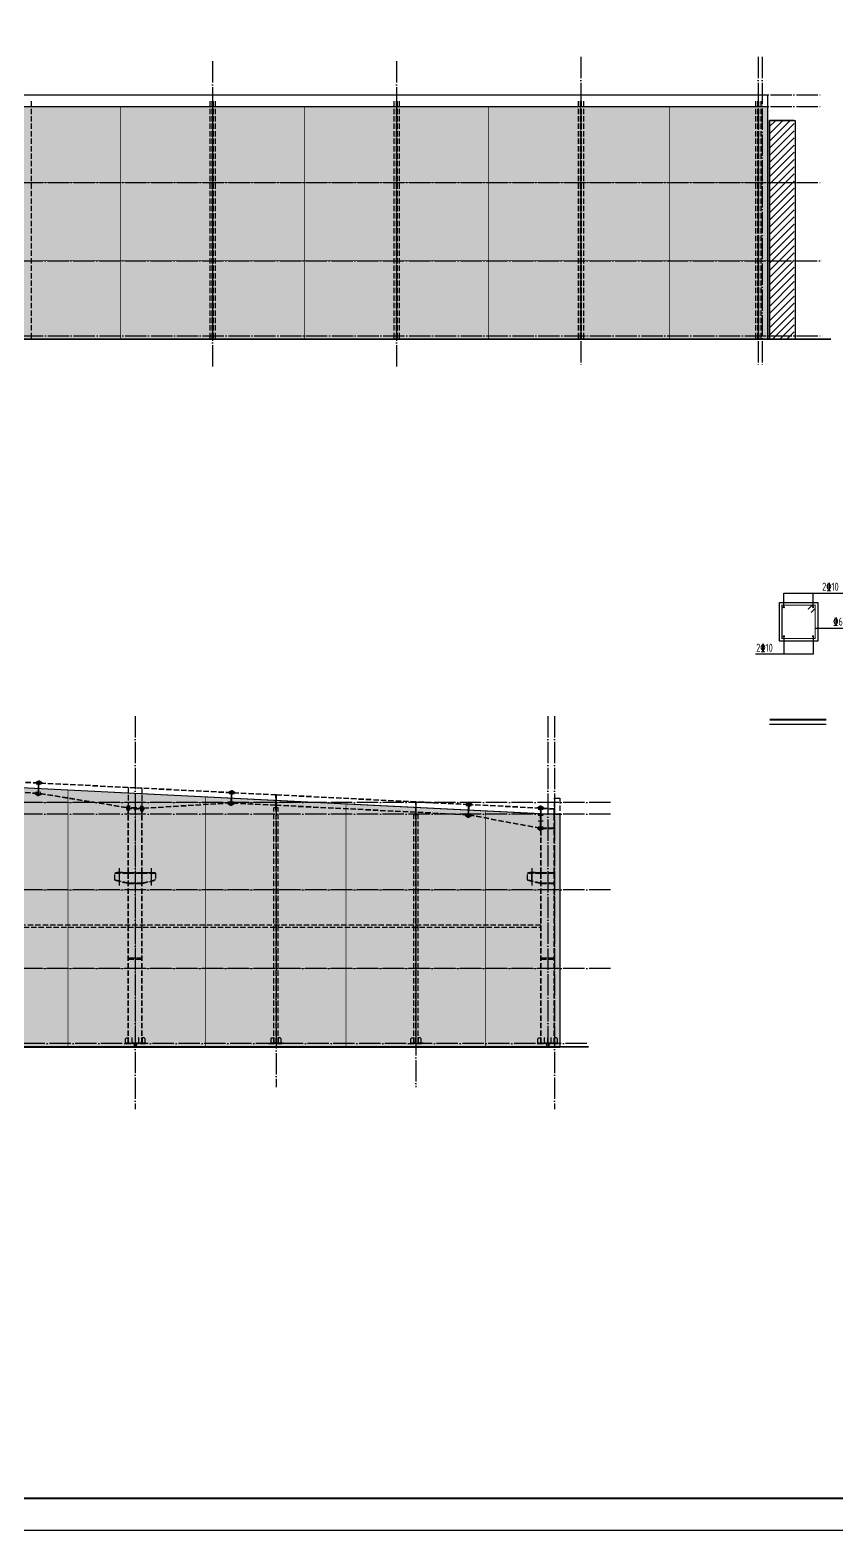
# Model space of a CAD drawing. Extents: x 447413 to 2975780, y -1432727 to 1301644.
# Drawn here: x 2718987 to 2756814, y -835904 to -765574 of the extents above; entities that cross this region are included whole.
import ezdxf

# ---------------------------------------------------------------- set-up
doc = ezdxf.new("R2010")
doc.units = 0
doc.header["$LTSCALE"] = 1000
doc.header["$MEASUREMENT"] = 0
doc.linetypes.add('DASH', pattern=[0.35, 0.25, -0.1])
doc.linetypes.add('DOTE', pattern=[2.42, 2, -0.2, 0.02, -0.2])
for name, color, linetype in [('114', 2, 'Continuous'), ('116', 1, 'Continuous'), ('DIM_SYMB', 3, 'Continuous'), ('DOTE', 1, 'Continuous'), ('GZ-标注', 60, 'Continuous'), ('GZ-框', 21, 'Continuous'), ('图框', 253, 'Continuous'), ('墙梁', 2, 'Continuous'), ('字符串标注', 253, 'Continuous'), ('柱子', 3, 'Continuous'), ('钢板标注', 253, 'Continuous')]:
    doc.layers.add(name, color=color, linetype=linetype)
for name, color, linetype, lineweight in [('DIM_ELEV', 3, 'Continuous', 0), ('柱平法箍筋', 14, 'Continuous', 35), ('柱平法纵筋', 14, 'Continuous', 25)]:
    doc.layers.add(name, color=color, linetype=linetype, lineweight=lineweight)
doc.styles.add('TEXT', font='tssdeng.shx', dxfattribs={"height": 3})
pattern_1 = [(45, (1458880.66, -1290326.2), (-168.379802, 168.379802), [])]

# ---------------------------------------------------------------- blocks, each defined once
blk = doc.blocks.new('A$C6B0021A6')
at = {"layer": '图框', "color": 2, "const_width": 40, "elevation": -84000}
blk.add_lwpolyline([(20, 84120), (118920, 84120), (118920, 20), (20, 20)], close=True, dxfattribs=at)
at = {"layer": '图框', "color": 153, "const_width": 58, "elevation": -84000}
blk.add_lwpolyline([(111420, 1020), (2520, 1020), (2520, 83120), (111420, 83120)], close=True, dxfattribs=at)
blk = doc.blocks.new('324444')
h = blk.add_hatch()
h.set_pattern_fill('ANSI31', color=256, scale=100)
h.set_pattern_definition([(45, (651.17, 0), (-112.2532, 112.2532), [])])
h.paths.add_polyline_path([(-608525, 7841), (-608599, 8261), (-608676, 8051), (-609113, 8051), (-609113, 7043), (-607913, 7043), (-607913, 8051), (-608451, 8051)])
h = blk.add_hatch()
h.set_pattern_fill('ANSI31', color=256, scale=100)
h.set_pattern_definition([(45, (-4264.65, -3000), (-112.2532, 112.2532), [])])
h.paths.add_polyline_path([(-612829, 5051), (-613367, 5051), (-613441, 4841), (-613515, 5261), (-613592, 5051), (-614029, 5051), (-614029, 4043), (-612829, 4043)])
at = {"layer": 'DIM_ELEV'}
for p, q in [((-619752, 3143), (-621018, 3143)), ((-620052, 2843), (-620352, 3143)), ((-619352, 2843), (-620352, 2843)), ((-620052, 2843), (-619752, 3143)), ((-614817, 2343), (-616083, 2343)), ((-615117, 2043), (-615417, 2343)), ((-614417, 2043), (-615417, 2043)), ((-615117, 2043), (-614817, 2343)), ((-609924, 2343), (-611190, 2343)), ((-610224, 2043), (-610524, 2343)), ((-609524, 2043), (-610524, 2043)), ((-610224, 2043), (-609924, 2343))]:
    blk.add_line(p, q, dxfattribs=at)
at = {"layer": 'DIM_SYMB', "const_width": 70}
for points in [[(-624850, -411), (-623076, -411)], [(-619338, -411), (-617632, -411)], [(-614653, -411), (-612247, -411)], [(-609887, -411), (-607181, -411)]]:
    blk.add_lwpolyline(points, dxfattribs=at)
at = {"layer": 'DIM_SYMB'}
for points in [[(-624850, -551), (-623076, -551)], [(-619338, -551), (-617632, -551)], [(-614653, -551), (-612247, -551)], [(-609887, -551), (-607181, -551)]]:
    blk.add_lwpolyline(points, dxfattribs=at)
at = {"layer": 'GZ-标注'}
blk.add_line((-608513, 2926), (-608513, 5968), dxfattribs=at)
for points in [[(-608973, 6903), (-608973, 7342), (-606710, 7342)], [(-608642, 6904), (-608642, 7342)], [(-608363, 6904), (-608363, 7342)], [(-608063, 6903), (-608063, 7342)], [(-608513, 5360), (-606626, 5360)], [(-613889, 3903), (-613889, 4342), (-612008, 4342)], [(-613557, 3904), (-613557, 4342)], [(-613278, 3904), (-613278, 4342)], [(-612978, 3903), (-612978, 4342)], [(-624402, 3103), (-624402, 3542), (-622521, 3542)], [(-623492, 3103), (-623492, 3542)], [(-618924, 2703), (-618924, 3142), (-617043, 3142)], [(-618014, 2703), (-618014, 3142)], [(-623422, 2443), (-621883, 2443)], [(-617944, 2443), (-616405, 2443)], [(-613429, 2360), (-611542, 2360)], [(-623492, 2191), (-623492, 1633), (-625294, 1633)], [(-624403, 2191), (-624403, 1633)], [(-618014, 2191), (-618014, 1633), (-619816, 1633)], [(-618925, 2191), (-618925, 1633)], [(-612978, 2191), (-612978, 1633), (-614781, 1633)], [(-613889, 2191), (-613889, 1633)], [(-613557, 2191), (-613557, 1633)], [(-613278, 2191), (-613278, 1633)], [(-608063, 2191), (-608063, 1633), (-609865, 1633)], [(-608974, 2191), (-608974, 1633)], [(-608642, 2191), (-608642, 1633)], [(-608363, 2191), (-608363, 1633)]]:
    blk.add_lwpolyline(points, dxfattribs=at)
at = {"layer": 'GZ-框'}
for p, q in [((-609113, 2043), (-609113, 8051)), ((-607913, 8051), (-607913, 2043)), ((-609113, 7043), (-607913, 7043)), ((-614029, 2043), (-614029, 5051)), ((-612829, 5051), (-612829, 2043)), ((-607913, 2043), (-609113, 2043))]:
    blk.add_line(p, q, dxfattribs=at)
for points in [[(-614029, 4043), (-612829, 4043), (-612829, 2043), (-614029, 2043)], [(-624542, 3243), (-623342, 3243), (-623342, 2043), (-624542, 2043)], [(-619064, 2843), (-617864, 2843), (-617864, 2043), (-619064, 2043)]]:
    blk.add_lwpolyline(points, close=True, dxfattribs=at)
at = {"layer": '柱平法箍筋'}
for points, const_width in [([(-609033, 6963), (-607993, 6963), (-607993, 2123), (-609033, 2123)], 35), ([(-608704, 6963), (-608302, 6963), (-608302, 2123), (-608704, 2123)], 35), ([(-609033, 5968), (-607993, 5968), (-607993, 2926), (-609033, 2926)], 35), ([(-609033, 4977), (-607993, 4977), (-607993, 3858), (-609033, 3858)], 35), ([(-607455, 4538), (-607039, 4538), (-607039, 2602), (-607455, 2602)], 14), ([(-613949, 3963), (-612909, 3963), (-612909, 2123), (-613949, 2123)], 35), ([(-607665, 4139), (-607249, 4139), (-607249, 2923), (-607665, 2923)], 14), ([(-607356, 3743), (-606940, 3743), (-606940, 3296), (-607356, 3296)], 14), ([(-624462, 3163), (-623422, 3163), (-623422, 2123), (-624462, 2123)], 35), ([(-618984, 2763), (-617944, 2763), (-617944, 2123), (-618984, 2123)], 35)]:
    blk.add_lwpolyline(points, close=True, dxfattribs=dict(at, const_width=const_width))
for points, const_width in [([(-608390, 6964), (-608520, 6834)], 35), ([(-608293, 6864), (-608423, 6734)], 35), ([(-608090, 6963), (-608220, 6833)], 35), ([(-607993, 6863), (-608123, 6733)], 35), ([(-608090, 5964), (-608220, 5833)], 35), ([(-607993, 5864), (-608123, 5733)], 35), ([(-608090, 4973), (-608220, 4843)], 35), ([(-607993, 4873), (-608123, 4742)], 35), ([(-607078, 4538), (-607130, 4485)], 14), ([(-607039, 4498), (-607091, 4445)], 14), ([(-613005, 3963), (-613136, 3833)], 35), ([(-612909, 3863), (-613039, 3733)], 35), ([(-607288, 4138), (-607340, 4086)], 14), ([(-607249, 4098), (-607301, 4046)], 14), ([(-606978, 3742), (-607031, 3689)], 14), ([(-606940, 3702), (-606992, 3649)], 14), ([(-623519, 3163), (-623649, 3033)], 35), ([(-623422, 3063), (-623552, 2933)], 35), ([(-618041, 2763), (-618171, 2633)], 35), ([(-617944, 2663), (-618074, 2533)], 35)]:
    blk.add_lwpolyline(points, dxfattribs=dict(at, const_width=const_width))
at = {"layer": '柱平法纵筋', "const_width": 35}
for points in [[(-608956, 6904, 1), (-608991, 6904, 1), (-608956, 6904, 1)], [(-608624, 6904, 1), (-608659, 6904, 1), (-608624, 6904, 1)], [(-608345, 6904, 1), (-608380, 6904, 1), (-608345, 6904, 1)], [(-608045, 6904, 1), (-608080, 6904, 1), (-608045, 6904, 1)], [(-608956, 5904, 1), (-608991, 5904, 1), (-608956, 5904, 1)], [(-608045, 5904, 1), (-608080, 5904, 1), (-608045, 5904, 1)], [(-608956, 4913, 1), (-608991, 4913, 1), (-608956, 4913, 1)], [(-608045, 4913, 1), (-608080, 4913, 1), (-608045, 4913, 1)], [(-613872, 3904, 1), (-613907, 3904, 1), (-613872, 3904, 1)], [(-613540, 3904, 1), (-613575, 3904, 1), (-613540, 3904, 1)], [(-613261, 3904, 1), (-613296, 3904, 1), (-613261, 3904, 1)], [(-612961, 3904, 1), (-612996, 3904, 1), (-612961, 3904, 1)], [(-608956, 3922, 1), (-608991, 3922, 1), (-608956, 3922, 1)], [(-608045, 3922, 1), (-608080, 3922, 1), (-608045, 3922, 1)], [(-624385, 3104, 1), (-624420, 3104, 1), (-624385, 3104, 1)], [(-623474, 3104, 1), (-623509, 3104, 1), (-623474, 3104, 1)], [(-608956, 2987, 1), (-608991, 2987, 1), (-608956, 2987, 1)], [(-608045, 2987, 1), (-608080, 2987, 1), (-608045, 2987, 1)], [(-618907, 2704, 1), (-618942, 2704, 1), (-618907, 2704, 1)], [(-617996, 2704, 1), (-618031, 2704, 1), (-617996, 2704, 1)], [(-624385, 2191, 1), (-624420, 2191, 1), (-624385, 2191, 1)], [(-623474, 2191, 1), (-623509, 2191, 1), (-623474, 2191, 1)], [(-618907, 2191, 1), (-618942, 2191, 1), (-618907, 2191, 1)], [(-617996, 2191, 1), (-618031, 2191, 1), (-617996, 2191, 1)], [(-613872, 2191, 1), (-613907, 2191, 1), (-613872, 2191, 1)], [(-613540, 2191, 1), (-613575, 2191, 1), (-613540, 2191, 1)], [(-613261, 2191, 1), (-613296, 2191, 1), (-613261, 2191, 1)], [(-612961, 2191, 1), (-612996, 2191, 1), (-612961, 2191, 1)], [(-608956, 2191, 1), (-608991, 2191, 1), (-608956, 2191, 1)], [(-608624, 2191, 1), (-608659, 2191, 1), (-608624, 2191, 1)], [(-608345, 2191, 1), (-608380, 2191, 1), (-608345, 2191, 1)], [(-608045, 2191, 1), (-608080, 2191, 1), (-608045, 2191, 1)]]:
    blk.add_lwpolyline(points, format="xyb", dxfattribs=at)
at = {"layer": 'GZ-标注', "style": 'TEXT', "width": 0.75}
for s, p in [('4%%13216', (-607395, 7416)), ('%%1328@100', (-607605, 5444)), ('4%%13214', (-612693, 4416)), ('2%%13210', (-623206, 3616)), ('2%%13210', (-617728, 3216)), ('%%1326@200', (-622861, 2527)), ('%%1326@200', (-617383, 2527)), ('%%1328@100', (-612521, 2444)), ('2%%13210', (-625266, 1710)), ('2%%13210', (-619788, 1710)), ('4%%13216', (-614752, 1710)), ('4%%13220', (-609837, 1710))]:
    blk.add_text(s, height=250, dxfattribs=at).set_placement(p)

msp = doc.modelspace()

# ---------------------------------------------------------------- hatches: boundary and pattern name
h = msp.add_hatch()
h.set_pattern_fill('AR-B816', color=8, scale=200)
h.set_pattern_definition([(0, (1458880.66, -1290326.2), (0, 242.6208), []), (90, (1458880.66, -1290326.2), (-242.6208, 242.6208), [242.6208, -242.6208])])
h.paths.add_polyline_path([(2701452.3, -769160.9), (2753551.9, -769160.9), (2753551.9, -780060.9), (2701452.3, -780060.9)])
h = msp.add_hatch()
h.set_pattern_fill('ANSI31', color=97, scale=150)
h.set_pattern_definition(pattern_1)
h.paths.add_polyline_path([(2753651.9, -769810.9), (2754808, -769810.9), (2754808, -780060.9), (2753651.9, -780060.9)])
h = msp.add_hatch()
h.set_pattern_fill('ANSI31', color=97, scale=150)
h.set_pattern_definition(pattern_1)
h.paths.add_polyline_path([(2753651.9, -769810.9), (2754808, -769810.9), (2754808, -780060.9), (2753651.9, -780060.9)])
h = msp.add_hatch()
h.set_pattern_fill('AR-B816', color=8, scale=200)
h.set_pattern_definition([(0, (1243010.5, -1182983.88), (0, 242.6208), []), (90, (1243010.5, -1182983.88), (-242.6208, 242.6208), [242.6208, -242.6208])])
h.paths.add_polyline_path([(2695800.4, -799926.6), (2743820.3, -802328.6), (2743820.3, -813242.8), (2647800.3, -813242.8), (2647800.3, -802327.6)])

# ---------------------------------------------------------------- linework, layer by layer
for p, q in [((2637752.7, -768610.9, 126000), (2753551.9, -768610.9, 126000)), ((2701452.3, -768610.9, 126000), (2753551.9, -768610.9, 126000)), ((2701452.3, -768610.9, 126000), (2753551.9, -768610.9, 126000)), ((2753551.9, -768610.9, 126000), (2753551.9, -780060.9, 126000)), ((2754808, -769810.9, 126000), (2753651.9, -769810.9, 126000)), ((2753651.9, -769810.9, 126000), (2753651.9, -780060.9, 126000))]:
    msp.add_line(p, q)
at = {"elevation": 126000}
for points in [[(2701452.3, -769160.9), (2753551.9, -769160.9), (2753551.9, -780060.9), (2701452.3, -780060.9)], [(2695800.4, -799926.6), (2743820.3, -802328.6), (2743820.3, -813242.8), (2647800.3, -813242.8), (2647800.3, -802327.6)]]:
    msp.add_lwpolyline(points, close=True, dxfattribs=at)
at = {"color": 97, "elevation": 126000}
msp.add_lwpolyline([(2753651.9, -769810.9), (2754855, -769810.9), (2754855, -780060.9), (2753651.9, -780060.9)], close=True, dxfattribs=at)
at = {"const_width": 80, "elevation": 126000}
for points in [[(2634555.4, -780060.9), (2756534.4, -780060.9)], [(2745176.5, -813216.3), (2646891.6, -813216.3)]]:
    msp.add_lwpolyline(points, dxfattribs=at)
at = {"layer": '114', "ltscale": 0.1}
for p, q in [((2719517.1, -800923.2, 126000), (2719277.4, -800911.3, 126000)), ((2719522.4, -800817.4, 126000), (2719282.7, -800805.4, 126000)), ((2719492.9, -801406.6, 126000), (2719253.2, -801394.7, 126000)), ((2719498.2, -801300.7, 126000), (2719258.5, -801288.7, 126000)), ((2728538.2, -801753, 126000), (2728298.5, -801741, 126000)), ((2728557.1, -801375.5, 126000), (2728317.4, -801363.5, 126000)), ((2728562.4, -801269.6, 126000), (2728322.7, -801257.6, 126000)), ((2723546.6, -802147.6, 126000), (2723555.5, -801907.8, 126000)), ((2723652.5, -802151.5, 126000), (2723661.4, -801911.7, 126000)), ((2723916.8, -802161.3, 126000), (2723925.7, -801921.5, 126000)), ((2724180.6, -802171.1, 126000), (2724189.5, -801931.3, 126000)), ((2724286.5, -802175, 126000), (2724295.4, -801935.2, 126000)), ((2728532.9, -801858.9, 126000), (2728293.2, -801846.9, 126000)), ((2739652.9, -802415.4, 126000), (2739413.2, -802403.4, 126000)), ((2739658.2, -802309.4, 126000), (2739418.5, -802297.4, 126000)), ((2739677.1, -801932.1, 126000), (2739437.4, -801920.1, 126000)), ((2739682.4, -801826.2, 126000), (2739442.7, -801814.2, 126000)), ((2743046.3, -801987.6, 126000), (2742806.3, -801987.6, 126000)), ((2743046.3, -802093.6, 126000), (2742806.3, -802093.6, 126000)), ((2743046.3, -802372.6, 126000), (2742806.3, -802372.6, 126000)), ((2743046.3, -802651.6, 126000), (2742806.3, -802651.6, 126000)), ((2743046.3, -802931.6, 126000), (2742806.3, -802931.6, 126000)), ((2743046.3, -803037.8, 126000), (2742806.3, -803037.8, 126000))]:
    msp.add_line(p, q, dxfattribs=at)
at = {"layer": '114', "color": 1, "lineweight": 18, "ltscale": 0.1}
for p, q in [((2719417.2, -800918.3, 126000), (2719377.3, -800916.3, 126000)), ((2719422.5, -800812.4, 126000), (2719382.6, -800810.4, 126000)), ((2719393.1, -801401.7, 126000), (2719353.1, -801399.7, 126000)), ((2719398.4, -801295.7, 126000), (2719358.4, -801293.7, 126000)), ((2728438.3, -801748, 126000), (2728398.3, -801746, 126000)), ((2728457.2, -801370.5, 126000), (2728417.2, -801368.5, 126000)), ((2728462.5, -801264.6, 126000), (2728422.5, -801262.6, 126000)), ((2723550.3, -802047.7, 126000), (2723551.8, -802007.7, 126000)), ((2723656.2, -802051.6, 126000), (2723657.7, -802011.6, 126000)), ((2723920.5, -802061.4, 126000), (2723922, -802021.4, 126000)), ((2724184.3, -802071.2, 126000), (2724185.8, -802031.2, 126000)), ((2724290.2, -802075.1, 126000), (2724291.7, -802035.1, 126000)), ((2728433, -801853.9, 126000), (2728393, -801851.9, 126000)), ((2739553, -802410.4, 126000), (2739513.1, -802408.4, 126000)), ((2739558.3, -802304.4, 126000), (2739518.4, -802302.4, 126000)), ((2739577.2, -801927.1, 126000), (2739537.3, -801925.1, 126000)), ((2739582.5, -801821.2, 126000), (2739542.6, -801819.2, 126000)), ((2742946.3, -801987.6, 126000), (2742906.3, -801987.6, 126000)), ((2742946.3, -802093.6, 126000), (2742906.3, -802093.6, 126000)), ((2742946.3, -802372.6, 126000), (2742906.3, -802372.6, 126000)), ((2742946.3, -802651.6, 126000), (2742906.3, -802651.6, 126000)), ((2742946.3, -802931.6, 126000), (2742906.3, -802931.6, 126000)), ((2742946.3, -803037.8, 126000), (2742906.3, -803037.8, 126000))]:
    msp.add_line(p, q, dxfattribs=at)
at = {"layer": '116', "ltscale": 0.1}
for p, q in [((2723870.3, -813066.3, 126000), (2723870.3, -813216.3, 126000)), ((2723970.3, -813216.3, 126000), (2723870.3, -813216.3, 126000)), ((2723878.8, -813066.3, 126000), (2723878.8, -813216.3, 126000)), ((2723961.8, -813066.3, 126000), (2723961.8, -813216.3, 126000)), ((2723970.3, -813066.3, 126000), (2723970.3, -813216.3, 126000)), ((2743205.3, -813066.3, 126000), (2743205.3, -813216.3, 126000)), ((2743305.3, -813216.3, 126000), (2743205.3, -813216.3, 126000)), ((2743213.8, -813066.3, 126000), (2743213.8, -813216.3, 126000)), ((2743296.8, -813066.3, 126000), (2743296.8, -813216.3, 126000)), ((2743305.3, -813066.3, 126000), (2743305.3, -813216.3, 126000))]:
    msp.add_line(p, q, dxfattribs=at)
at = {"layer": 'DOTE', "color": 8, "linetype": 'DOTE', "ltscale": 0.5}
for p, q in [((2727541.9, -767035.7, 126000), (2727541.9, -781340.6, 126000)), ((2736171.9, -767035.7, 126000), (2736171.9, -781340.6, 126000)), ((2744801.9, -766835.7, 126000), (2744801.9, -781340.6, 126000)), ((2753111.9, -766835.7, 126000), (2753111.9, -781340.6, 126000)), ((2753311.9, -766835.7, 126000), (2753311.9, -781340.6, 126000)), ((2723920.3, -797720.1, 126000), (2723920.3, -816144.2, 126000)), ((2743255.3, -797720.1, 126000), (2743255.3, -813066.3, 126000)), ((2743580.3, -797720.1, 126000), (2743580.3, -816144.2, 126000)), ((2730520.3, -801412.7, 126000), (2730520.3, -815102.4, 126000)), ((2737080.3, -801741, 126000), (2737080.3, -815102.4, 126000)), ((2745094.1, -813066.3, 126000), (2643926.1, -813066.3, 126000)), ((2745094.1, -813216.3, 126000), (2643926.1, -813216.3, 126000))]:
    msp.add_line(p, q, dxfattribs=at)
at = {"layer": 'DOTE'}
for p, q in [((2723170.3, -804840.2, 126000), (2723170.3, -805651.6, 126000)), ((2724670.3, -804840.2, 126000), (2724670.3, -805651.6, 126000)), ((2742505.3, -804840.2, 126000), (2742505.3, -805651.6, 126000))]:
    msp.add_line(p, q, dxfattribs=at)
at = {"layer": 'DOTE', "color": 8, "linetype": 'DOTE', "ltscale": 0.5, "elevation": 126000}
for points in [[(2635118.6, -768610.9), (2756104.5, -768610.9)], [(2635118.6, -769160.9), (2756104.5, -769160.9)], [(2635118.6, -772710.9), (2756104.5, -772710.9)], [(2701652.3, -776385.9), (2756104.5, -776385.9)], [(2635118.6, -779910.9), (2756104.5, -779910.9)], [(2746191.4, -801766.3), (2643970, -801766.3)], [(2746191.4, -802316.3), (2643970, -802316.3)], [(2746191.4, -805866.3), (2643970, -805866.3)], [(2746191.4, -809541.3), (2691657.8, -809541.3)]]:
    msp.add_lwpolyline(points, dxfattribs=at)
at = {"layer": '墙梁', "color": 2, "const_width": 30, "elevation": 126000}
for points in [[(2753551.9, -769160.9), (2637752.7, -769160.9)], [(2753551.9, -780060.9), (2753551.9, -769160.9)], [(2753551.9, -772710.9), (2637752.7, -772710.9)], [(2753551.9, -776385.9), (2701652.3, -776385.9)], [(2743820.3, -802328.6), (2695800.4, -799926.6)], [(2659021.2, -801766.3), (2732579.6, -801766.3)], [(2647800.3, -805866.3), (2743820.3, -805866.3)], [(2647800.3, -809541.3), (2743820.3, -809541.3)]]:
    msp.add_lwpolyline(points, dxfattribs=at)
at = {"layer": '墙梁', "color": 3, "const_width": 30, "elevation": 126000}
for points in [[(2723226.9, -780060.9), (2723226.9, -769160.9)], [(2727541.9, -780103.2), (2727541.9, -769203.2)], [(2731856.9, -780060.9), (2731856.9, -769160.9)], [(2736171.9, -780060.9), (2736171.9, -769160.9)], [(2740486.9, -780060.9), (2740486.9, -769160.9)], [(2744801.9, -780103.2), (2744801.9, -769203.2)], [(2748956.9, -780060.9), (2748956.9, -769160.9)], [(2720770.3, -813216.3), (2720770.3, -801175.6)], [(2723920.3, -813216.3), (2723920.3, -801333.2)], [(2727220.3, -813216.3), (2727220.3, -801498.3)], [(2730520.3, -813216.3), (2730520.3, -801663.3)], [(2733800.3, -813216.3), (2733800.3, -801827.4)], [(2737080.3, -813216.3), (2737080.3, -801991.5)], [(2740330.3, -813216.3), (2740330.3, -802154)], [(2743820.3, -813216.3), (2743820.3, -802316.3)]]:
    msp.add_lwpolyline(points, dxfattribs=at)
at = {"layer": '字符串标注', "const_width": 0.1, "elevation": 126000}
msp.add_lwpolyline([(2743255.2, -807633.2, -1), (2743255.3, -807633.2, -1)], format="xyb", close=True, dxfattribs=at)
at = {"layer": '柱子', "color": 254, "linetype": 'DASH'}
for p, q in [((2719036.9, -768910.9, 126000), (2719036.9, -780060.9, 126000)), ((2727416.9, -768910.9, 126000), (2727416.9, -780060.9, 126000)), ((2727516.9, -768910.9, 126000), (2727516.9, -780060.9, 126000)), ((2727566.9, -768910.9, 126000), (2727566.9, -780060.9, 126000)), ((2727666.9, -768910.9, 126000), (2727666.9, -780060.9, 126000)), ((2736046.9, -768910.9, 126000), (2736046.9, -780060.9, 126000)), ((2736146.9, -768910.9, 126000), (2736146.9, -780060.9, 126000)), ((2736196.9, -768910.9, 126000), (2736196.9, -780060.9, 126000)), ((2736296.9, -768910.9, 126000), (2736296.9, -780060.9, 126000)), ((2744676.9, -768910.9, 126000), (2744676.9, -780060.9, 126000)), ((2744776.9, -768910.9, 126000), (2744776.9, -780060.9, 126000)), ((2744826.9, -768910.9, 126000), (2744826.9, -780060.9, 126000)), ((2744926.9, -768910.9, 126000), (2744926.9, -780060.9, 126000)), ((2752986.9, -768910.9, 126000), (2752986.9, -780060.9, 126000)), ((2753086.9, -768910.9, 126000), (2753086.9, -780060.9, 126000)), ((2753136.9, -768910.9, 126000), (2753136.9, -780060.9, 126000)), ((2753236.9, -768910.9, 126000), (2753236.9, -780060.9, 126000)), ((2719379.5, -800871.3, 126000), (2717619.5, -800783.3, 126000)), ((2719380.3, -800855.3, 126000), (2717620.3, -800767.3, 126000)), ((2719384.8, -800765.4, 126000), (2719245.5, -800848.6, 126000)), ((2719245.5, -800848.6, 126000), (2719360.4, -800854.3, 126000)), ((2719384.8, -800765.4, 126000), (2719350.9, -801444.6, 126000)), ((2719360.4, -800854.3, 126000), (2719381.3, -800835.4, 126000)), ((2719404.8, -800766.4, 126000), (2719370.8, -801445.6, 126000)), ((2719370.8, -801445.6, 126000), (2719404.8, -800766.4, 126000)), ((2719381.3, -800835.4, 126000), (2719384.8, -800765.4, 126000)), ((2719404.8, -800766.4, 126000), (2719384.8, -800765.4, 126000)), ((2719390.8, -801446.6, 126000), (2719424.8, -800767.4, 126000)), ((2719424.8, -800767.4, 126000), (2719404.8, -800766.4, 126000)), ((2723919.5, -801098.3, 126000), (2719419.5, -800873.3, 126000)), ((2723920.3, -801082.3, 126000), (2719420.3, -800857.3, 126000)), ((2719424.8, -800767.4, 126000), (2719421.3, -800837.4, 126000)), ((2719421.3, -800837.4, 126000), (2719440.3, -800858.3, 126000)), ((2719555.1, -800864.1, 126000), (2719424.8, -800767.4, 126000)), ((2719440.3, -800858.3, 126000), (2719555.1, -800864.1, 126000)), ((2719355.4, -801354.7, 126000), (2717595.3, -801266.7, 126000)), ((2719356.2, -801338.7, 126000), (2717596.1, -801250.7, 126000)), ((2719220.5, -801348, 126000), (2719350.9, -801444.6, 126000)), ((2719335.4, -801353.7, 126000), (2719220.5, -801348, 126000)), ((2719354.4, -801374.7, 126000), (2719335.4, -801353.7, 126000)), ((2719350.9, -801444.6, 126000), (2719354.4, -801374.7, 126000)), ((2719350.9, -801444.6, 126000), (2719370.8, -801445.6, 126000)), ((2719370.8, -801445.6, 126000), (2719390.8, -801446.6, 126000)), ((2719394.3, -801376.7, 126000), (2719390.8, -801446.6, 126000)), ((2719390.8, -801446.6, 126000), (2719528.6, -801378.3, 126000)), ((2719415, -801359.9, 126000), (2719394.3, -801376.7, 126000)), ((2723506.1, -802022.1, 126000), (2719395.3, -801356.7, 126000)), ((2723506.7, -802006, 126000), (2719396.1, -801340.6, 126000)), ((2719528.6, -801378.3, 126000), (2719415, -801359.9, 126000)), ((2723611.3, -801082.9, 126000), (2723595.3, -801082.1, 126000)), ((2723595.3, -801082.1, 126000), (2723595.3, -802009.3, 126000)), ((2723611.3, -802009.9, 126000), (2723611.3, -801082.9, 126000)), ((2728419.5, -801323.5, 126000), (2723919.5, -801098.3, 126000)), ((2728420.3, -801307.6, 126000), (2723920.3, -801082.3, 126000)), ((2724245.3, -801114.6, 126000), (2724229.3, -801113.8, 126000)), ((2724229.3, -801113.8, 126000), (2724229.3, -802032.8, 126000)), ((2724245.3, -802033.4, 126000), (2724245.3, -801114.6, 126000)), ((2728424.8, -801217.7, 126000), (2728285.4, -801300.8, 126000)), ((2728285.4, -801300.8, 126000), (2728400.3, -801306.6, 126000)), ((2728424.8, -801217.7, 126000), (2728390.8, -801896.8, 126000)), ((2728400.3, -801306.6, 126000), (2728421.3, -801287.6, 126000)), ((2728444.8, -801218.7, 126000), (2728410.8, -801897.8, 126000)), ((2728410.8, -801897.8, 126000), (2728444.8, -801218.7, 126000)), ((2728421.3, -801287.6, 126000), (2728424.8, -801217.7, 126000)), ((2728444.8, -801218.7, 126000), (2728424.8, -801217.7, 126000)), ((2728430.7, -801898.8, 126000), (2728464.7, -801219.7, 126000)), ((2728464.7, -801219.7, 126000), (2728444.8, -801218.7, 126000)), ((2730519.5, -801428.6, 126000), (2728459.4, -801325.5, 126000)), ((2730520.3, -801412.7, 126000), (2728460.2, -801309.6, 126000)), ((2728464.7, -801219.7, 126000), (2728461.2, -801289.6, 126000)), ((2728461.2, -801289.6, 126000), (2728480.2, -801310.6, 126000)), ((2728595.1, -801316.3, 126000), (2728464.7, -801219.7, 126000)), ((2728480.2, -801310.6, 126000), (2728595.1, -801316.3, 126000)), ((2730516.3, -801428.5, 126000), (2730506.3, -801428, 126000)), ((2730506.3, -801428, 126000), (2730506.3, -801896.6, 126000)), ((2730516.3, -801897.1, 126000), (2730516.3, -801428.5, 126000)), ((2737079.5, -801757, 126000), (2730519.5, -801428.6, 126000)), ((2737080.3, -801741, 126000), (2730520.3, -801412.7, 126000)), ((2737076.3, -801756.8, 126000), (2737066.3, -801756.3, 126000)), ((2737066.3, -801756.3, 126000), (2737066.3, -802224.9, 126000)), ((2737076.3, -802225.4, 126000), (2737076.3, -801756.8, 126000)), ((2739539.5, -801880.1, 126000), (2737079.5, -801757, 126000)), ((2739540.3, -801864.1, 126000), (2737080.3, -801741, 126000)), ((2723505.9, -802026, 126000), (2723505.2, -802046, 126000)), ((2723505.2, -802046, 126000), (2724335.1, -802076.8, 126000)), ((2723506.7, -802006, 126000), (2723505.9, -802026, 126000)), ((2723505.9, -802026, 126000), (2724335.8, -802056.8, 126000)), ((2724335.8, -802056.8, 126000), (2723505.9, -802026, 126000)), ((2724336.6, -802036.8, 126000), (2723506.7, -802006, 126000)), ((2723510.3, -802046.2, 126000), (2723595.3, -802179.3, 126000)), ((2723575.3, -802048.6, 126000), (2723510.3, -802046.2, 126000)), ((2723595.3, -802069.3, 126000), (2723575.3, -802048.6, 126000)), ((2723595.3, -802009.3, 126000), (2723611.3, -802009.9, 126000)), ((2723595.3, -805066.3, 126000), (2723595.3, -802049.3, 126000)), ((2723611.3, -802049.9, 126000), (2723595.3, -802049.3, 126000)), ((2723595.3, -802179.3, 126000), (2723595.3, -802069.3, 126000)), ((2723611.3, -805066.3, 126000), (2723611.3, -802049.9, 126000)), ((2724229.3, -802032.8, 126000), (2724245.3, -802033.4, 126000)), ((2724229.3, -805066.3, 126000), (2724229.3, -802072.8, 126000)), ((2724245.3, -802073.4, 126000), (2724229.3, -802072.8, 126000)), ((2724245.3, -805066.3, 126000), (2724245.3, -802073.4, 126000)), ((2724265.3, -802074.2, 126000), (2724245.3, -802093.4, 126000)), ((2724245.3, -802203.4, 126000), (2724330.2, -802076.6, 126000)), ((2724245.3, -802093.4, 126000), (2724245.3, -802203.4, 126000)), ((2724330.2, -802076.6, 126000), (2724265.3, -802074.2, 126000)), ((2724335.1, -802076.8, 126000), (2724335.8, -802056.8, 126000)), ((2724335.8, -802056.8, 126000), (2724336.6, -802036.8, 126000)), ((2728395.3, -801806.9, 126000), (2724336, -802052.9, 126000)), ((2728396.1, -801790.9, 126000), (2724336.6, -802036.8, 126000)), ((2728375.3, -801808.1, 126000), (2728260.5, -801815.1, 126000)), ((2728260.5, -801815.1, 126000), (2728390.8, -801896.8, 126000)), ((2728394.3, -801826.9, 126000), (2728375.3, -801808.1, 126000)), ((2728390.8, -801896.8, 126000), (2728394.3, -801826.9, 126000)), ((2728390.8, -801896.8, 126000), (2728410.8, -801897.8, 126000)), ((2728410.8, -801897.8, 126000), (2728430.7, -801898.8, 126000)), ((2728430.7, -801898.8, 126000), (2728570.1, -801815.7, 126000)), ((2728434.2, -801828.9, 126000), (2728430.7, -801898.8, 126000)), ((2728455.2, -801809.9, 126000), (2728434.2, -801828.9, 126000)), ((2730495.3, -801912, 126000), (2728435.2, -801808.9, 126000)), ((2730496.1, -801896.1, 126000), (2728436, -801793, 126000)), ((2728570.1, -801815.7, 126000), (2728455.2, -801809.9, 126000)), ((2730420.3, -813046.3, 126000), (2730420.3, -802013.3, 126000)), ((2730519.8, -802013.3, 126000), (2730420.3, -802013.3, 126000)), ((2730620.3, -802013.3, 126000), (2730420.3, -802013.3, 126000)), ((2737055.3, -802240.4, 126000), (2730495.3, -801912, 126000)), ((2737056.1, -802224.4, 126000), (2730496.1, -801896.1, 126000)), ((2730506.3, -801896.6, 126000), (2730516.3, -801897.1, 126000)), ((2730516.3, -801913.1, 126000), (2730506.3, -801912.6, 126000)), ((2730506.3, -801912.6, 126000), (2730506.3, -802123.3, 126000)), ((2730506.3, -802123.3, 126000), (2730516.3, -802123.3, 126000)), ((2730516.3, -802123.3, 126000), (2730516.3, -801913.1, 126000)), ((2730519.8, -813046.3, 126000), (2730519.8, -802013.3, 126000)), ((2730520.8, -813046.3, 126000), (2730520.8, -802013.3, 126000)), ((2730620.3, -802013.3, 126000), (2730520.8, -802013.3, 126000)), ((2730620.3, -813046.3, 126000), (2730620.3, -802013.3, 126000)), ((2736980.3, -813046.3, 126000), (2736980.3, -802341.6, 126000)), ((2737079.8, -802341.6, 126000), (2736980.3, -802341.6, 126000)), ((2737180.3, -802341.6, 126000), (2736980.3, -802341.6, 126000)), ((2739515.3, -802363.5, 126000), (2737055.3, -802240.4, 126000)), ((2739516.1, -802347.5, 126000), (2737056.1, -802224.4, 126000)), ((2737066.3, -802224.9, 126000), (2737076.3, -802225.4, 126000)), ((2737076.3, -802241.4, 126000), (2737066.3, -802240.9, 126000)), ((2737066.3, -802240.9, 126000), (2737066.3, -802456.6, 126000)), ((2737066.3, -802456.6, 126000), (2737076.3, -802456.6, 126000)), ((2737076.3, -802456.6, 126000), (2737076.3, -802241.4, 126000)), ((2737079.8, -813046.3, 126000), (2737079.8, -802341.6, 126000)), ((2737080.8, -813046.3, 126000), (2737080.8, -802341.6, 126000)), ((2737180.3, -802341.6, 126000), (2737080.8, -802341.6, 126000)), ((2737180.3, -813046.3, 126000), (2737180.3, -802341.6, 126000)), ((2739380.5, -802356.8, 126000), (2739510.8, -802453.4, 126000)), ((2739495.4, -802362.5, 126000), (2739380.5, -802356.8, 126000)), ((2739544.8, -801774.2, 126000), (2739405.5, -801857.4, 126000)), ((2739405.5, -801857.4, 126000), (2739520.4, -801863.1, 126000)), ((2739514.3, -802383.5, 126000), (2739495.4, -802362.5, 126000)), ((2739544.8, -801774.2, 126000), (2739510.8, -802454.4, 126000)), ((2739510.8, -802453.4, 126000), (2739514.3, -802383.5, 126000)), ((2739510.8, -802454.4, 126000), (2739530.8, -802455.4, 126000)), ((2739520.4, -801863.1, 126000), (2739541.3, -801844.2, 126000)), ((2739564.8, -801775.2, 126000), (2739530.8, -802455.4, 126000)), ((2739530.8, -802455.4, 126000), (2739564.8, -801775.2, 126000)), ((2739530.8, -802455.4, 126000), (2739550.7, -802456.4, 126000)), ((2739541.3, -801844.2, 126000), (2739544.8, -801774.2, 126000)), ((2739564.8, -801775.2, 126000), (2739544.8, -801774.2, 126000)), ((2739550.7, -802456.4, 126000), (2739584.8, -801776.2, 126000)), ((2739554.3, -802385.5, 126000), (2739550.8, -802455.4, 126000)), ((2739550.8, -802455.4, 126000), (2739688, -802390.3, 126000)), ((2739574.9, -802369.2, 126000), (2739554.3, -802385.5, 126000)), ((2742906.3, -802992.8, 126000), (2739555.3, -802365.5, 126000)), ((2742906.3, -802976.6, 126000), (2739556.1, -802349.4, 126000)), ((2739584.8, -801776.2, 126000), (2739564.8, -801775.2, 126000)), ((2739688, -802390.3, 126000), (2739574.9, -802369.2, 126000)), ((2742906.3, -802048.6, 126000), (2739579.5, -801882.1, 126000)), ((2742906.3, -802032.6, 126000), (2739580.3, -801866.1, 126000)), ((2739584.8, -801776.2, 126000), (2739581.3, -801846.2, 126000)), ((2739581.3, -801846.2, 126000), (2739600.3, -801867.1, 126000)), ((2739715.1, -801872.9, 126000), (2739584.8, -801776.2, 126000)), ((2739600.3, -801867.1, 126000), (2739715.1, -801872.9, 126000)), ((2742906.3, -801947.6, 126000), (2742776.4, -802026.1, 126000)), ((2742776.4, -802026.1, 126000), (2742886.3, -802031.6, 126000)), ((2742886.3, -802031.6, 126000), (2742906.3, -802012.6, 126000)), ((2742926.3, -801942.8, 126000), (2742906.3, -801942.8, 126000)), ((2742906.3, -801942.8, 126000), (2742906.3, -803082.8, 126000)), ((2742906.3, -802012.6, 126000), (2742906.3, -801947.6, 126000)), ((2742946.3, -801942.8, 126000), (2742926.3, -801942.8, 126000)), ((2742926.3, -801942.8, 126000), (2742926.3, -803082.8, 126000)), ((2742926.3, -803082.8, 126000), (2742926.3, -801942.8, 126000)), ((2742946.3, -803082.8, 126000), (2742946.3, -801942.8, 126000)), ((2743076.1, -802041.1, 126000), (2742946.3, -801949.6, 126000)), ((2742946.3, -801949.6, 126000), (2742946.3, -802014.6, 126000)), ((2742946.3, -802014.6, 126000), (2742966.3, -802035.6, 126000)), ((2743580.3, -802066.3, 126000), (2742946.3, -802034.6, 126000)), ((2742946.3, -802034.6, 126000), (2742946.3, -802050.6, 126000)), ((2742946.3, -802050.6, 126000), (2743580.3, -802082.4, 126000)), ((2742966.3, -802035.6, 126000), (2743076.1, -802041.1, 126000)), ((2743564.3, -805066.3, 126000), (2743564.3, -802081.6, 126000)), ((2743580.3, -802082.4, 126000), (2743564.3, -802081.6, 126000)), ((2743580.3, -802082.4, 126000), (2743580.3, -802066.3, 126000)), ((2743580.3, -805066.3, 126000), (2743580.3, -802082.4, 126000)), ((2742778.5, -802968.9, 126000), (2742906.3, -803077.8, 126000)), ((2742886.6, -802989.2, 126000), (2742778.5, -802968.9, 126000)), ((2742906.3, -803012.8, 126000), (2742886.6, -802989.2, 126000)), ((2742906.3, -803077.8, 126000), (2742906.3, -803012.8, 126000)), ((2742906.3, -803082.8, 126000), (2742926.3, -803082.8, 126000)), ((2742926.3, -803082.8, 126000), (2742946.3, -803082.8, 126000)), ((2742930.3, -805066.3, 126000), (2742930.3, -803082.8, 126000)), ((2742946.3, -803082.8, 126000), (2742930.3, -803082.8, 126000)), ((2743564.3, -802976.7, 126000), (2742946.3, -802976.7, 126000)), ((2742946.3, -802976.7, 126000), (2742946.3, -802992.7, 126000)), ((2742946.3, -802992.7, 126000), (2743564.3, -802992.7, 126000)), ((2742946.3, -805066.3, 126000), (2742946.3, -803082.8, 126000)), ((2743564.3, -802992.7, 126000), (2743564.3, -802976.7, 126000)), ((2723595.3, -805066.3, 126000), (2722970.3, -805066.3, 126000)), ((2722970.3, -805066.3, 126000), (2722970.3, -805082.3, 126000)), ((2722970.3, -805400.3, 126000), (2722970.3, -805082.3, 126000)), ((2722970.3, -805082.3, 126000), (2723595.3, -805082.3, 126000)), ((2722970.3, -805082.3, 126000), (2723595.3, -805082.3, 126000)), ((2723325.3, -805050.3, 126000), (2723015.3, -805050.3, 126000)), ((2723015.3, -805050.3, 126000), (2723015.3, -805066.3, 126000)), ((2723015.3, -805066.3, 126000), (2723325.3, -805066.3, 126000)), ((2723175.8, -805082.3, 126000), (2723164.8, -805082.3, 126000)), ((2723164.8, -805082.3, 126000), (2723164.8, -805447, 126000)), ((2723175.8, -805449.7, 126000), (2723175.8, -805082.3, 126000)), ((2723325.3, -805066.3, 126000), (2723325.3, -805050.3, 126000)), ((2723595.3, -813046.3, 126000), (2723595.3, -805066.3, 126000)), ((2723611.3, -805066.3, 126000), (2723595.3, -805066.3, 126000)), ((2723595.3, -805082.3, 126000), (2723595.3, -805066.3, 126000)), ((2723595.3, -805082.3, 126000), (2723595.3, -805550.3, 126000)), ((2723611.3, -813046.3, 126000), (2723611.3, -805066.3, 126000)), ((2724229.3, -805066.3, 126000), (2723611.3, -805066.3, 126000)), ((2724229.3, -805066.3, 126000), (2723611.3, -805066.3, 126000)), ((2723611.3, -805066.3, 126000), (2723611.3, -805077.3, 126000)), ((2723611.3, -805077.3, 126000), (2724229.3, -805077.3, 126000)), ((2724229.3, -813046.3, 126000), (2724229.3, -805066.3, 126000)), ((2724245.3, -805066.3, 126000), (2724229.3, -805066.3, 126000)), ((2724229.3, -805077.3, 126000), (2724229.3, -805066.3, 126000)), ((2724245.3, -813046.3, 126000), (2724245.3, -805066.3, 126000)), ((2724870.3, -805066.3, 126000), (2724245.3, -805066.3, 126000)), ((2724245.3, -805066.3, 126000), (2724245.3, -805082.3, 126000)), ((2724245.3, -805550.3, 126000), (2724245.3, -805082.3, 126000)), ((2724245.3, -805082.3, 126000), (2724870.3, -805082.3, 126000)), ((2724245.3, -805082.3, 126000), (2724870.3, -805082.3, 126000)), ((2724515.3, -805050.3, 126000), (2724825.3, -805050.3, 126000)), ((2724515.3, -805066.3, 126000), (2724515.3, -805050.3, 126000)), ((2724825.3, -805066.3, 126000), (2724515.3, -805066.3, 126000)), ((2724675.8, -805082.3, 126000), (2724664.8, -805082.3, 126000)), ((2724664.8, -805082.3, 126000), (2724664.8, -805449.7, 126000)), ((2724675.8, -805447, 126000), (2724675.8, -805082.3, 126000)), ((2724825.3, -805050.3, 126000), (2724825.3, -805066.3, 126000)), ((2724870.3, -805082.3, 126000), (2724870.3, -805066.3, 126000)), ((2724870.3, -805082.3, 126000), (2724870.3, -805400.3, 126000)), ((2742930.3, -805066.3, 126000), (2742305.3, -805066.3, 126000)), ((2742305.3, -805066.3, 126000), (2742305.3, -805082.3, 126000)), ((2742305.3, -805400.3, 126000), (2742305.3, -805082.3, 126000)), ((2742305.3, -805082.3, 126000), (2742930.3, -805082.3, 126000)), ((2742305.3, -805082.3, 126000), (2742930.3, -805082.3, 126000)), ((2742660.3, -805050.3, 126000), (2742350.3, -805050.3, 126000)), ((2742350.3, -805050.3, 126000), (2742350.3, -805066.3, 126000)), ((2742350.3, -805066.3, 126000), (2742660.3, -805066.3, 126000)), ((2742510.8, -805082.3, 126000), (2742499.8, -805082.3, 126000)), ((2742499.8, -805082.3, 126000), (2742499.8, -805447, 126000)), ((2742510.8, -805449.7, 126000), (2742510.8, -805082.3, 126000)), ((2742660.3, -805066.3, 126000), (2742660.3, -805050.3, 126000)), ((2742930.3, -813046.3, 126000), (2742930.3, -805066.3, 126000)), ((2742946.3, -805066.3, 126000), (2742930.3, -805066.3, 126000)), ((2742930.3, -805082.3, 126000), (2742930.3, -805066.3, 126000)), ((2742930.3, -805082.3, 126000), (2742930.3, -805550.3, 126000)), ((2742946.3, -813046.3, 126000), (2742946.3, -805066.3, 126000)), ((2743564.3, -805066.3, 126000), (2742946.3, -805066.3, 126000)), ((2743564.3, -805066.3, 126000), (2742946.3, -805066.3, 126000)), ((2742946.3, -805066.3, 126000), (2742946.3, -805077.3, 126000)), ((2742946.3, -805077.3, 126000), (2743564.3, -805077.3, 126000)), ((2743564.3, -813046.3, 126000), (2743564.3, -805066.3, 126000)), ((2743580.3, -805066.3, 126000), (2743564.3, -805066.3, 126000)), ((2743564.3, -805077.3, 126000), (2743564.3, -805066.3, 126000)), ((2743580.3, -813046.3, 126000), (2743580.3, -805066.3, 126000)), ((2723595.3, -805550.3, 126000), (2722970.3, -805400.3, 126000)), ((2723595.3, -805550.3, 126000), (2722970.3, -805400.3, 126000)), ((2722970.3, -805400.3, 126000), (2722970.3, -805416.3, 126000)), ((2722970.3, -805416.3, 126000), (2723595.3, -805566.3, 126000)), ((2723595.3, -805566.3, 126000), (2723595.3, -805550.3, 126000)), ((2724229.3, -805555.3, 126000), (2723611.3, -805555.3, 126000)), ((2723611.3, -805555.3, 126000), (2723611.3, -805566.3, 126000)), ((2723611.3, -805566.3, 126000), (2724229.3, -805566.3, 126000)), ((2724229.3, -805566.3, 126000), (2724229.3, -805555.3, 126000)), ((2724870.3, -805400.3, 126000), (2724245.3, -805550.3, 126000)), ((2724870.3, -805400.3, 126000), (2724245.3, -805550.3, 126000)), ((2724245.3, -805566.3, 126000), (2724870.3, -805416.3, 126000)), ((2724245.3, -805550.3, 126000), (2724245.3, -805566.3, 126000)), ((2724870.3, -805416.3, 126000), (2724870.3, -805400.3, 126000)), ((2742930.3, -805550.3, 126000), (2742305.3, -805400.3, 126000)), ((2742930.3, -805550.3, 126000), (2742305.3, -805400.3, 126000)), ((2742305.3, -805400.3, 126000), (2742305.3, -805416.3, 126000)), ((2742305.3, -805416.3, 126000), (2742930.3, -805566.3, 126000)), ((2742930.3, -805566.3, 126000), (2742930.3, -805550.3, 126000)), ((2743564.3, -805555.3, 126000), (2742946.3, -805555.3, 126000)), ((2742946.3, -805555.3, 126000), (2742946.3, -805566.3, 126000)), ((2742946.3, -805566.3, 126000), (2743564.3, -805566.3, 126000)), ((2743564.3, -805566.3, 126000), (2743564.3, -805555.3, 126000)), ((2724229.3, -809066.3, 126000), (2723611.3, -809066.3, 126000)), ((2723611.3, -809116.3, 126000), (2724229.3, -809116.3, 126000)), ((2743564.3, -809066.3, 126000), (2742946.3, -809066.3, 126000)), ((2742946.3, -809116.3, 126000), (2743564.3, -809116.3, 126000)), ((2723460.3, -812841.3, 126000), (2723505.3, -812796.3, 126000)), ((2723460.3, -813046.3, 126000), (2723460.3, -812841.3, 126000)), ((2723505.3, -812796.3, 126000), (2723595.3, -812796.3, 126000)), ((2723595.3, -812796.3, 126000), (2723595.3, -813026.3, 126000)), ((2723605.3, -812796.3, 126000), (2723595.3, -812796.3, 126000)), ((2723595.3, -812796.3, 126000), (2723595.3, -813046.3, 126000)), ((2723605.3, -813046.3, 126000), (2723605.3, -812796.3, 126000)), ((2723769.8, -812796.3, 126000), (2723753.8, -812796.3, 126000)), ((2723753.8, -812796.3, 126000), (2723753.8, -813046.3, 126000)), ((2723769.8, -813046.3, 126000), (2723769.8, -812796.3, 126000)), ((2723928.3, -812796.3, 126000), (2723912.3, -812796.3, 126000)), ((2723912.3, -812796.3, 126000), (2723912.3, -813046.3, 126000)), ((2723928.3, -813046.3, 126000), (2723928.3, -812796.3, 126000)), ((2724086.8, -812796.3, 126000), (2724070.8, -812796.3, 126000)), ((2724070.8, -812796.3, 126000), (2724070.8, -813046.3, 126000)), ((2724086.8, -813046.3, 126000), (2724086.8, -812796.3, 126000)), ((2724245.3, -812796.3, 126000), (2724235.3, -812796.3, 126000)), ((2724235.3, -812796.3, 126000), (2724235.3, -813046.3, 126000)), ((2724335.3, -812796.3, 126000), (2724245.3, -812796.3, 126000)), ((2724245.3, -812796.3, 126000), (2724245.3, -813026.3, 126000)), ((2724245.3, -813046.3, 126000), (2724245.3, -812796.3, 126000)), ((2724380.3, -812841.3, 126000), (2724335.3, -812796.3, 126000)), ((2724380.3, -813046.3, 126000), (2724380.3, -812841.3, 126000)), ((2730285.3, -812841.3, 126000), (2730330.3, -812796.3, 126000)), ((2730285.3, -813046.3, 126000), (2730285.3, -812841.3, 126000)), ((2730330.3, -812796.3, 126000), (2730420.3, -812796.3, 126000)), ((2730420.3, -812796.3, 126000), (2730420.3, -813026.3, 126000)), ((2730430.3, -812796.3, 126000), (2730420.3, -812796.3, 126000)), ((2730420.3, -812796.3, 126000), (2730420.3, -813046.3, 126000)), ((2730430.3, -813046.3, 126000), (2730430.3, -812796.3, 126000)), ((2730620.3, -812796.3, 126000), (2730610.3, -812796.3, 126000)), ((2730610.3, -812796.3, 126000), (2730610.3, -813046.3, 126000)), ((2730710.3, -812796.3, 126000), (2730620.3, -812796.3, 126000)), ((2730620.3, -812796.3, 126000), (2730620.3, -813026.3, 126000)), ((2730620.3, -813046.3, 126000), (2730620.3, -812796.3, 126000)), ((2730755.3, -812841.3, 126000), (2730710.3, -812796.3, 126000)), ((2730755.3, -813046.3, 126000), (2730755.3, -812841.3, 126000)), ((2736845.3, -812841.3, 126000), (2736890.3, -812796.3, 126000)), ((2736845.3, -813046.3, 126000), (2736845.3, -812841.3, 126000)), ((2736890.3, -812796.3, 126000), (2736980.3, -812796.3, 126000)), ((2736980.3, -812796.3, 126000), (2736980.3, -813026.3, 126000)), ((2736990.3, -812796.3, 126000), (2736980.3, -812796.3, 126000)), ((2736980.3, -812796.3, 126000), (2736980.3, -813046.3, 126000)), ((2736990.3, -813046.3, 126000), (2736990.3, -812796.3, 126000)), ((2737180.3, -812796.3, 126000), (2737170.3, -812796.3, 126000)), ((2737170.3, -812796.3, 126000), (2737170.3, -813046.3, 126000)), ((2737270.3, -812796.3, 126000), (2737180.3, -812796.3, 126000)), ((2737180.3, -812796.3, 126000), (2737180.3, -813026.3, 126000)), ((2737180.3, -813046.3, 126000), (2737180.3, -812796.3, 126000)), ((2737315.3, -812841.3, 126000), (2737270.3, -812796.3, 126000)), ((2737315.3, -813046.3, 126000), (2737315.3, -812841.3, 126000)), ((2742795.3, -812841.3, 126000), (2742840.3, -812796.3, 126000)), ((2742795.3, -813046.3, 126000), (2742795.3, -812841.3, 126000)), ((2742840.3, -812796.3, 126000), (2742930.3, -812796.3, 126000)), ((2742930.3, -812796.3, 126000), (2742930.3, -813026.3, 126000)), ((2742940.3, -812796.3, 126000), (2742930.3, -812796.3, 126000)), ((2742930.3, -812796.3, 126000), (2742930.3, -813046.3, 126000)), ((2742940.3, -813046.3, 126000), (2742940.3, -812796.3, 126000)), ((2743104.8, -812796.3, 126000), (2743088.8, -812796.3, 126000)), ((2743088.8, -812796.3, 126000), (2743088.8, -813046.3, 126000)), ((2743104.8, -813046.3, 126000), (2743104.8, -812796.3, 126000)), ((2743263.3, -812796.3, 126000), (2743247.3, -812796.3, 126000)), ((2743247.3, -812796.3, 126000), (2743247.3, -813046.3, 126000)), ((2743263.3, -813046.3, 126000), (2743263.3, -812796.3, 126000)), ((2743421.8, -812796.3, 126000), (2743405.8, -812796.3, 126000)), ((2743405.8, -812796.3, 126000), (2743405.8, -813046.3, 126000)), ((2743421.8, -813046.3, 126000), (2743421.8, -812796.3, 126000)), ((2743580.3, -812796.3, 126000), (2743570.3, -812796.3, 126000)), ((2743570.3, -812796.3, 126000), (2743570.3, -813046.3, 126000)), ((2743670.3, -812796.3, 126000), (2743580.3, -812796.3, 126000)), ((2743580.3, -812796.3, 126000), (2743580.3, -813026.3, 126000)), ((2743580.3, -813046.3, 126000), (2743580.3, -812796.3, 126000)), ((2743715.3, -812841.3, 126000), (2743670.3, -812796.3, 126000)), ((2743715.3, -813046.3, 126000), (2743715.3, -812841.3, 126000)), ((2724380.3, -813046.3, 126000), (2723460.3, -813046.3, 126000)), ((2723460.3, -813046.3, 126000), (2723460.3, -813066.3, 126000)), ((2723575.3, -813046.3, 126000), (2723460.3, -813046.3, 126000)), ((2723460.3, -813066.3, 126000), (2724380.3, -813066.3, 126000)), ((2723595.3, -813026.3, 126000), (2723575.3, -813046.3, 126000)), ((2723595.3, -813046.3, 126000), (2723605.3, -813046.3, 126000)), ((2723753.8, -813046.3, 126000), (2723769.8, -813046.3, 126000)), ((2723912.3, -813046.3, 126000), (2723928.3, -813046.3, 126000)), ((2724070.8, -813046.3, 126000), (2724086.8, -813046.3, 126000)), ((2724235.3, -813046.3, 126000), (2724245.3, -813046.3, 126000)), ((2724245.3, -813026.3, 126000), (2724265.3, -813046.3, 126000)), ((2724265.3, -813046.3, 126000), (2724380.3, -813046.3, 126000)), ((2724380.3, -813066.3, 126000), (2724380.3, -813046.3, 126000)), ((2730855.3, -813046.3, 126000), (2730185.3, -813046.3, 126000)), ((2730185.3, -813046.3, 126000), (2730185.3, -813066.3, 126000)), ((2730185.3, -813066.3, 126000), (2730855.3, -813066.3, 126000)), ((2730400.3, -813046.3, 126000), (2730285.3, -813046.3, 126000)), ((2730420.3, -813026.3, 126000), (2730400.3, -813046.3, 126000)), ((2730420.3, -813046.3, 126000), (2730430.3, -813046.3, 126000)), ((2730610.3, -813046.3, 126000), (2730620.3, -813046.3, 126000)), ((2730620.3, -813026.3, 126000), (2730640.3, -813046.3, 126000)), ((2730640.3, -813046.3, 126000), (2730755.3, -813046.3, 126000)), ((2730855.3, -813066.3, 126000), (2730855.3, -813046.3, 126000)), ((2737415.3, -813046.3, 126000), (2736745.3, -813046.3, 126000)), ((2736745.3, -813046.3, 126000), (2736745.3, -813066.3, 126000)), ((2736745.3, -813066.3, 126000), (2737415.3, -813066.3, 126000)), ((2736960.3, -813046.3, 126000), (2736845.3, -813046.3, 126000)), ((2736980.3, -813026.3, 126000), (2736960.3, -813046.3, 126000)), ((2736980.3, -813046.3, 126000), (2736990.3, -813046.3, 126000)), ((2737170.3, -813046.3, 126000), (2737180.3, -813046.3, 126000)), ((2737180.3, -813026.3, 126000), (2737200.3, -813046.3, 126000)), ((2737200.3, -813046.3, 126000), (2737315.3, -813046.3, 126000)), ((2737415.3, -813066.3, 126000), (2737415.3, -813046.3, 126000)), ((2743715.3, -813046.3, 126000), (2742795.3, -813046.3, 126000)), ((2742795.3, -813046.3, 126000), (2742795.3, -813066.3, 126000)), ((2742910.3, -813046.3, 126000), (2742795.3, -813046.3, 126000)), ((2742795.3, -813066.3, 126000), (2743715.3, -813066.3, 126000)), ((2742930.3, -813026.3, 126000), (2742910.3, -813046.3, 126000)), ((2742930.3, -813046.3, 126000), (2742940.3, -813046.3, 126000)), ((2743088.8, -813046.3, 126000), (2743104.8, -813046.3, 126000)), ((2743247.3, -813046.3, 126000), (2743263.3, -813046.3, 126000)), ((2743405.8, -813046.3, 126000), (2743421.8, -813046.3, 126000)), ((2743570.3, -813046.3, 126000), (2743580.3, -813046.3, 126000)), ((2743580.3, -813026.3, 126000), (2743600.3, -813046.3, 126000)), ((2743600.3, -813046.3, 126000), (2743715.3, -813046.3, 126000)), ((2743715.3, -813066.3, 126000), (2743715.3, -813046.3, 126000))]:
    msp.add_line(p, q, dxfattribs=at)
at = {"layer": '柱子', "color": 254, "linetype": 'DASH', "elevation": 126000}
for points in [[(2743830.3, -802316.3), (2743580.3, -802316.3), (2743580.3, -801566.3), (2743830.3, -801566.3)], [(2742930.3, -807514.4), (2648690.3, -807515.7), (2648690.3, -807617), (2742930.3, -807615.9)]]:
    msp.add_lwpolyline(points, close=True, dxfattribs=at)
at = {"layer": '钢板标注', "const_width": 0.1, "elevation": 126000}
msp.add_lwpolyline([(2743255.2, -802984.7, -1), (2743255.3, -802984.7, -1)], format="xyb", close=True, dxfattribs=at)

# ---------------------------------------------------------------- block references
at = {"xscale": 1.5, "yscale": 1.5, "zscale": 1.5}
for name, p in [('A$C6B0021A6', (2617168.3, -835904.4, 252000)), ('324444', (3690928.3, -797270.2, 16800))]:
    msp.add_blockref(name, p, dxfattribs=at)

doc.saveas('drawing.dxf')
